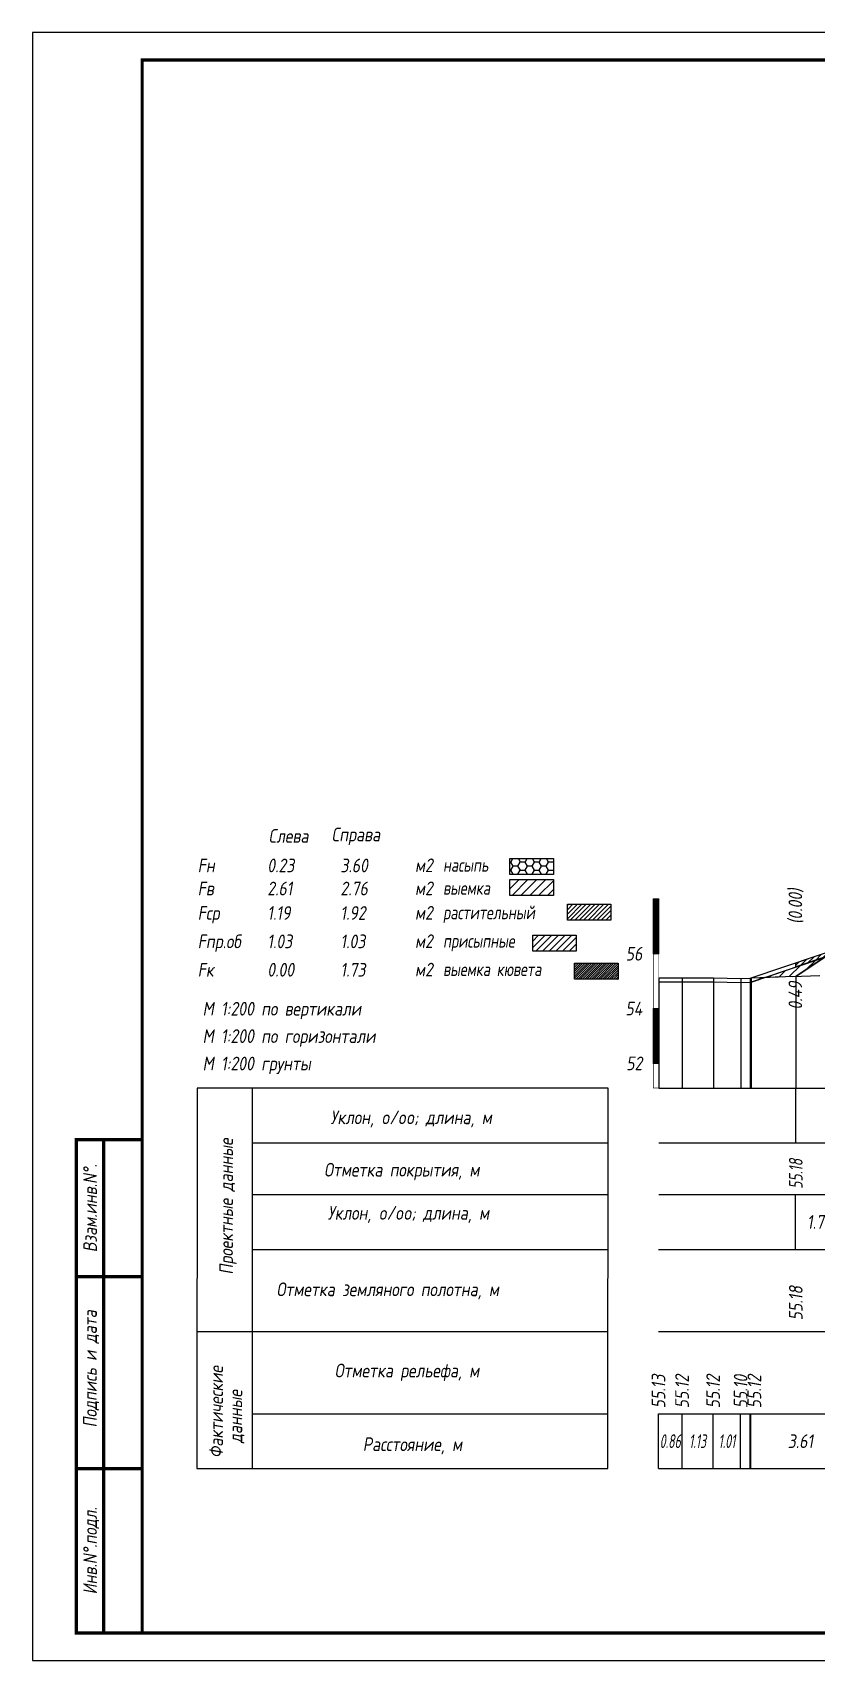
# Model space of a CAD drawing. Extents: x -717 to 1451, y -133302 to 233.
# Drawn here: x -30.1 to 113, y -68832.4 to -68535.4 of the extents above; entities that cross this region are included whole.
import ezdxf
from ezdxf.enums import TextEntityAlignment as Align

# ---------------------------------------------------------------- set-up
doc = ezdxf.new("R2010")
doc.units = 0
doc.linetypes.add('штриховая', pattern=[0.75, 0.5, -0.25])
for name, color, linetype in [('Зарамочное оформление', 7, 'Continuous'), ('Интерполированный поперечник', 2, 'Continuous'), ('Код_510', 7, 'Continuous'), ('Код_514', 1, 'Continuous'), ('Код_516', 1, 'Continuous'), ('Контур_508', 7, 'Continuous'), ('Контур_512', 7, 'Continuous'), ('Контур_513', 7, 'Continuous'), ('Красный поперечник', 1, 'Continuous'), ('Линейка абсолютных высот', 7, 'Continuous'), ('Объем выемки', 7, 'Continuous'), ('Объем кюветов', 7, 'Continuous'), ('Объем насыпи', 7, 'Continuous'), ('Объем присыпных обочин', 7, 'Continuous'), ('Объем срезки растительного слоя', 7, 'Continuous'), ('Объём_2650', 7, 'Continuous'), ('Объём_2661', 7, 'Continuous'), ('Объём_2666', 7, 'Continuous'), ('Рабочие отметки', 7, 'Continuous'), ('Рабочие отметки доп.', 7, 'Continuous'), ('Таблица', 7, 'Continuous'), ('Черный поперечник', 3, 'Continuous')]:
    doc.layers.add(name, color=color, linetype=linetype)
for name, color, linetype, true_color in [('Контур_2570', 7, 'Continuous', 0x80ff00), ('Контур_2736', 4, 'Continuous', 0x00ffff), ('Контур_703', 4, 'Continuous', 0x00ffff), ('Объём_2563', 7, 'Continuous', 0xff8000), ('Объём_2570', 7, 'Continuous', 0x80ff00), ('Объём_2600', 7, 'Continuous', 0x808000), ('Объём_2620', 2, 'Continuous', 0xffff00)]:
    doc.layers.add(name, color=color, linetype=linetype, true_color=true_color)
doc.styles.add('М', font='romand.shx', dxfattribs={"width": 0.8, "oblique": 10, "height": 2.5})
pattern_1 = [(45.00000125, (4.226564, -1878.90968), (-0.026516505928, 0.026516504769), []), (135.00000034, (4.226564, -1878.90968), (-0.02651650519, -0.026516505506), [])]

# ---------------------------------------------------------------- blocks, each defined once
blk = doc.blocks.new('условные обозначения')
at = {"layer": 'Объём_2563'}
h = blk.add_hatch(dxfattribs=at)
h.set_pattern_fill('ANSI31', color=256, scale=0.3)
h.set_pattern_definition([(45, (-34.5, -100.5), (-0.673519, 0.673519), [])])
h.paths.add_polyline_path([(18.26, 7.53), (27.08, 7.53), (27.08, 4.62), (18.26, 4.62)])
at = {"layer": 'Объём_2570'}
h = blk.add_hatch(dxfattribs=at)
h.set_pattern_fill('ANSI31', color=3, scale=0.2)
h.set_pattern_definition([(45, (-32.9034, -100.5), (-0.4490128, 0.4490128), [])])
h.paths.add_polyline_path([(25.29, 13.16), (34.12, 13.16), (34.12, 10.25), (25.29, 10.25)])
at = {"layer": 'Объём_2600'}
h = blk.add_hatch(dxfattribs=at)
h.set_pattern_fill('ANSI31', color=6, scale=0.4)
h.set_pattern_definition([(45, (-34.5, -100.5), (-0.898026, 0.898026), [])])
h.paths.add_polyline_path([(13.63, 17.67), (22.46, 17.67), (22.46, 14.76), (13.63, 14.76)])
at = {"layer": 'Объём_2620'}
h = blk.add_hatch(dxfattribs=at)
h.set_pattern_fill('ANSI31', color=2, scale=0.1)
h.set_pattern_definition([(45, (-33.755, -100.5), (-0.2245064, 0.2245064), [])])
h.paths.add_polyline_path([(26.75, 2.41), (35.57, 2.41), (35.57, -0.5), (26.75, -0.5)])
at = {"layer": 'Объём_2650'}
h = blk.add_hatch(dxfattribs=at)
h.set_pattern_fill('HONEY', color=5, scale=0.3)
h.set_pattern_definition([(0, (-34.5, -100.5), (1.42875, 0.824889), [0.9525, -1.905]), (120, (-34.5, -100.5), (-1.42875, 0.824889), [0.9525, -1.905]), (60, (-34.5, -100.5), (3e-09, 1.6497784), [-1.905, 0.9525])])
h.paths.add_polyline_path([(13.63, 21.49), (22.46, 21.49), (22.46, 18.58), (13.63, 18.58)])
at = {"layer": 'Объём_2563'}
blk.add_lwpolyline([(18.26, 7.53), (27.08, 7.53), (27.08, 4.62), (18.26, 4.62)], close=True, dxfattribs=at)
at = {"layer": 'Объём_2620', "color": 2}
blk.add_lwpolyline([(26.75, 2.41), (35.57, 2.41), (35.57, -0.5), (26.75, -0.5)], close=True, dxfattribs=at)
at = {"layer": 'Объём_2650', "color": 5}
blk.add_lwpolyline([(13.63, 21.49), (22.46, 21.49), (22.46, 18.58), (13.63, 18.58)], close=True, dxfattribs=at)
at = {"layer": 'Объём_2650', "color": 6}
blk.add_lwpolyline([(13.63, 17.67), (22.46, 17.67), (22.46, 14.76), (13.63, 14.76)], close=True, dxfattribs=at)
at = {"layer": 'Объём_2650', "color": 3}
blk.add_lwpolyline([(25.29, 13.16), (34.12, 13.16), (34.12, 10.25), (25.29, 10.25)], close=True, dxfattribs=at)
at = {"layer": 'Объем насыпи', "color": 1, "style": 'М', "oblique": 10, "width": 0.8}
for s, p in [('насыпь', (0.09, 19.09)), ('выемка', (0.09, 14.89)), ('растительный', (0.09, 10.42)), ('присыпные', (0.09, 5.24)), ('выемка кювета', (0.09, 0.06))]:
    blk.add_text(s, height=2.5, dxfattribs=at).set_placement(p)

msp = doc.modelspace()

# ---------------------------------------------------------------- hatches: boundary and pattern name
at = {"layer": 'Линейка абсолютных высот'}
h = msp.add_hatch(dxfattribs=at)
h.set_pattern_fill('ANSI37', scale=0.3, style=0)
h.set_pattern_definition(pattern_1)
h.paths.add_polyline_path([(84.227, -68703.487), (84.227, -68693.487), (83.227, -68693.487), (83.227, -68703.487)])
h = msp.add_hatch(dxfattribs=at)
h.set_pattern_fill('ANSI37', scale=0.3, style=0)
h.set_pattern_definition(pattern_1)
h.paths.add_polyline_path([(84.227, -68723.487), (84.227, -68713.487), (83.227, -68713.487), (83.227, -68723.487)])
at = {"layer": 'Объём_2570'}
h = msp.add_hatch(dxfattribs=at)
h.set_pattern_fill('ANSI31', color=256, scale=0.2)
h.paths.add_polyline_path([(128.989, -68699.206), (119.175, -68702.546), (109.227, -68705.904), (109.227, -68705.154), (119.175, -68701.796), (128.989, -68698.456)])
at = {"layer": 'Объём_2600'}
h = msp.add_hatch(dxfattribs=at)
h.set_pattern_fill('ANSI31', color=6, scale=0.4)
h.paths.add_polyline_path([(114.413, -68704.153), (109.227, -68707.611), (103.584, -68707.809)])
h = msp.add_hatch(dxfattribs=at)
h.set_pattern_fill('HONEY', color=5, scale=0.3)
h.paths.add_polyline_path([(101.104, -68708.647), (101.104, -68707.897), (103.584, -68707.809)])

# ---------------------------------------------------------------- linework, layer by layer
at = {"layer": 'Интерполированный поперечник', "linetype": 'штриховая', "ltscale": 10, "flags": 128}
msp.add_lwpolyline([(101.104, -68707.897), (224.072, -68703.57)], dxfattribs=at)
at = {"layer": 'Код_510'}
for p, q in [((84.172, -68797.421), (84.172, -68787.421)), ((88.468, -68797.421), (88.468, -68787.421)), ((94.138, -68797.421), (94.138, -68787.421)), ((99.166, -68797.421), (99.166, -68787.421)), ((100.875, -68797.421), (100.875, -68787.421)), ((101.049, -68797.421), (101.049, -68787.421))]:
    msp.add_line(p, q, dxfattribs=at)
at = {"layer": 'Код_514'}
msp.add_line((109.227, -68738), (109.227, -68728), dxfattribs=at)
at = {"layer": 'Код_516'}
msp.add_line((109.172, -68757.421), (109.172, -68747.421), dxfattribs=at)
at = {"layer": 'Контур_2570', "flags": 128}
msp.add_lwpolyline([(84.227, -68708.603), (88.522, -68708.641), (94.193, -68708.623), (99.22, -68708.75), (100.93, -68708.698), (100.93, -68708.698), (101.104, -68708.647), (119.175, -68702.546)], dxfattribs=at)
at = {"layer": 'Контур_2736', "flags": 128}
msp.add_lwpolyline([(125.16, -68696.989), (109.227, -68707.611)], dxfattribs=at)
at = {"layer": 'Контур_508', "flags": 128}
msp.add_lwpolyline([(109.227, -68707.611), (118.108, -68701.69), (144.488, -68700.898), (144.488, -68698.612), (183.13, -68697.839), (183.13, -68699.739), (255.546, -68701.912), (262.136, -68706.305), (264.136, -68706.305), (272.692, -68700.6)], dxfattribs=at)
at = {"layer": 'Контур_512', "flags": 128}
msp.add_lwpolyline([(109.227, -68707.611), (118.108, -68701.69), (144.488, -68700.898)], dxfattribs=at)
at = {"layer": 'Контур_513', "flags": 128}
msp.add_lwpolyline([(109.227, -68707.611), (118.108, -68701.69), (144.488, -68700.898), (144.488, -68698.612), (183.13, -68697.839), (183.13, -68699.739), (255.546, -68701.912), (262.136, -68706.305), (264.136, -68706.305), (272.692, -68700.6)], dxfattribs=at)
at = {"layer": 'Контур_703', "flags": 128}
msp.add_lwpolyline([(125.16, -68696.989), (109.227, -68707.611)], dxfattribs=at)
at = {"layer": 'Красный поперечник'}
for q in [(125.16, -68696.989), (109.227, -68728)]:
    msp.add_line((109.227, -68707.611), q, dxfattribs=at)
at = {"layer": 'Линейка абсолютных высот', "color": 7, "const_width": 0.1, "flags": 128}
for points in [[(84.227, -68703.487), (84.227, -68693.487), (83.227, -68693.487), (83.227, -68703.487), (84.227, -68703.487)], [(84.227, -68713.487), (84.227, -68703.487), (83.227, -68703.487), (83.227, -68713.487), (84.227, -68713.487)], [(84.227, -68723.487), (84.227, -68713.487), (83.227, -68713.487), (83.227, -68723.487), (84.227, -68723.487)], [(84.227, -68728), (84.227, -68723.487), (83.227, -68723.487), (83.227, -68728), (84.227, -68728)]]:
    msp.add_lwpolyline(points, dxfattribs=at)
at = {"layer": 'Объём_2570', "flags": 128}
msp.add_lwpolyline([(128.989, -68699.206), (119.175, -68702.546), (109.227, -68705.904), (109.227, -68705.154), (119.175, -68701.796), (128.989, -68698.456), (128.989, -68699.206), (128.989, -68699.206)], dxfattribs=at)
msp.add_lwpolyline([(128.989, -68699.206), (119.175, -68702.546), (109.227, -68705.904), (109.227, -68705.154), (119.175, -68701.796), (128.989, -68698.456), (128.989, -68699.206), (128.989, -68699.206)], dxfattribs=at)
at = {"layer": 'Объём_2600', "color": 5, "flags": 128}
msp.add_lwpolyline([(101.104, -68708.647), (101.104, -68707.897), (103.584, -68707.809), (101.104, -68708.647), (101.104, -68708.647)], dxfattribs=at)
msp.add_lwpolyline([(101.104, -68708.647), (101.104, -68707.897), (103.584, -68707.809), (101.104, -68708.647), (101.104, -68708.647)], dxfattribs=at)
at = {"layer": 'Объём_2650', "color": 6, "flags": 128}
msp.add_lwpolyline([(114.413, -68704.153), (109.227, -68707.611), (103.584, -68707.809), (114.413, -68704.153), (114.413, -68704.153)], dxfattribs=at)
msp.add_lwpolyline([(114.413, -68704.153), (109.227, -68707.611), (103.584, -68707.809), (114.413, -68704.153), (114.413, -68704.153)], dxfattribs=at)
at = {"layer": 'Объём_2661', "flags": 128}
msp.add_lwpolyline([(125.16, -68696.989), (109.227, -68707.611)], dxfattribs=at)
msp.add_lwpolyline([(125.16, -68696.989), (109.227, -68707.611)], dxfattribs=at)
at = {"layer": 'Объём_2666', "flags": 128}
msp.add_lwpolyline([(125.16, -68696.989), (109.227, -68707.611)], dxfattribs=at)
msp.add_lwpolyline([(125.16, -68696.989), (109.227, -68707.611)], dxfattribs=at)
at = {"layer": 'Таблица'}
for p, q in [((84.227, -68728), (297.692, -68728)), ((84.227, -68738), (297.692, -68738)), ((84.227, -68747.421), (297.692, -68747.421)), ((84.172, -68757.421), (297.638, -68757.421)), ((84.172, -68772.421), (297.638, -68772.421)), ((84.172, -68787.421), (297.638, -68787.421)), ((84.172, -68797.421), (297.638, -68797.421))]:
    msp.add_line(p, q, dxfattribs=at)
at = {"layer": 'Таблица', "linetype": 'Continuous', "flags": 128}
for points in [[(0, -68728), (-0.054, -68797.421)], [(75, -68728), (0, -68728)], [(10, -68728), (10, -68797.421)], [(74.946, -68797.421), (75, -68728)], [(10, -68738), (75, -68738)], [(10, -68747.421), (75, -68747.421)], [(9.946, -68757.421), (74.946, -68757.421)], [(-0.054, -68772.421), (74.946, -68772.421)], [(9.946, -68787.421), (74.946, -68787.421)], [(-0.054, -68797.421), (74.946, -68797.421)]]:
    msp.add_lwpolyline(points, dxfattribs=at)
at = {"layer": 'Черный поперечник', "color": 7}
for p, q in [((84.227, -68707.853), (84.227, -68728)), ((88.522, -68707.891), (88.522, -68728)), ((94.193, -68707.873), (94.193, -68728)), ((100.93, -68707.948), (100.93, -68728)), ((101.104, -68707.897), (101.104, -68728)), ((99.22, -68708), (99.22, -68728))]:
    msp.add_line(p, q, dxfattribs=at)
at = {"layer": 'Черный поперечник', "flags": 128}
msp.add_lwpolyline([(84.227, -68707.853), (88.522, -68707.891), (94.193, -68707.873), (99.22, -68708), (100.93, -68707.948), (101.104, -68707.897), (119.175, -68701.796)], dxfattribs=at)

# ---------------------------------------------------------------- block references
at = {"layer": 'Объём_2570', "xscale": 0.9}
msp.add_blockref('условные обозначения', (44.779, -68707.617), dxfattribs=at)

# ---------------------------------------------------------------- texts
at = {"style": 'М', "oblique": 10, "width": 0.8}
msp.add_text('М 1:200 грунты', height=2.5, dxfattribs=at).set_placement((0.973, -68724.769))
at = {"layer": 'Код_510', "style": 'М', "oblique": 10, "width": 0.8}
for s, p in [('55.13', (84.172, -68786.421)), ('55.12', (88.468, -68786.421)), ('55.12', (94.138, -68786.421)), ('55.10', (99.166, -68786.421)), ('55.12', (101.666, -68786.421))]:
    msp.add_text(s, height=2.5, rotation=90, dxfattribs=at).set_placement(p, align=Align.MIDDLE_LEFT)
at = {"layer": 'Код_510', "style": 'М', "oblique": 10}
for s, width, p in [('0.86', 0.6, (86.32, -68792.421)), ('1.13', 0.6, (91.303, -68792.421)), ('1.01', 0.6, (96.652, -68792.421)), ('3.61', 0.8, (110.085, -68792.421))]:
    msp.add_text(s, height=2.5, dxfattribs=dict(at, width=width)).set_placement(p, align=Align.MIDDLE_CENTER)
at = {"layer": 'Код_514', "style": 'М', "oblique": 10, "width": 0.7}
msp.add_text('55.18', height=2.5, rotation=90, dxfattribs=at).set_placement((109.227, -68746.382), align=Align.MIDDLE_LEFT)
at = {"layer": 'Код_516', "style": 'М', "oblique": 10, "width": 0.8}
msp.add_text('1.78', height=2.5, dxfattribs=at).set_placement((113.613, -68752.421), align=Align.MIDDLE_CENTER)
msp.add_text('55.18', height=2.5, rotation=90, dxfattribs=at).set_placement((109.227, -68770.371), align=Align.MIDDLE_LEFT)
at = {"layer": 'Линейка абсолютных высот', "style": 'М', "oblique": 10, "width": 0.8}
for s, p in [('56', (81.227, -68703.487)), ('54', (81.227, -68713.487)), ('52', (81.227, -68723.487))]:
    msp.add_text(s, height=2.5, dxfattribs=at).set_placement(p, align=Align.MIDDLE_RIGHT)
at = {"layer": 'Объем выемки', "style": 'М', "oblique": 10, "width": 0.8}
for s, p in [('Fв', (0.085, -68692.835)), ('2.61', (12.785, -68692.835)), ('2.76', (26.126, -68692.835)), ('м2', (39.731, -68692.802))]:
    msp.add_text(s, height=2.5, dxfattribs=at).set_placement(p)
at = {"layer": 'Объем кюветов', "style": 'М', "oblique": 10, "width": 0.8}
for s, p in [('Fк', (0.085, -68707.66)), ('0.00', (12.785, -68707.66)), ('1.73', (26.126, -68707.66)), ('м2', (39.731, -68707.627))]:
    msp.add_text(s, height=2.5, dxfattribs=at).set_placement(p)
at = {"layer": 'Объем насыпи', "style": 'М', "oblique": 10, "width": 0.8}
for s, p in [('Слева', (13.029, -68683.249)), ('Справа', (24.522, -68682.982)), ('Fн', (0.085, -68688.63)), ('0.23', (12.785, -68688.63)), ('3.60', (26.126, -68688.63)), ('м2', (39.731, -68688.597))]:
    msp.add_text(s, height=2.5, dxfattribs=at).set_placement(p)
at = {"layer": 'Объем присыпных обочин', "style": 'М', "oblique": 10, "width": 0.8}
for s, p in [('Fпр.об', (0.085, -68702.481)), ('1.03', (12.785, -68702.481)), ('1.03', (26.126, -68702.481)), ('м2', (39.731, -68702.448))]:
    msp.add_text(s, height=2.5, dxfattribs=at).set_placement(p)
at = {"layer": 'Объем срезки растительного слоя', "style": 'М', "oblique": 10, "width": 0.8}
for s, p in [('Fср', (0.085, -68697.303)), ('1.19', (12.785, -68697.303)), ('1.92', (26.126, -68697.303)), ('м2', (39.731, -68697.269))]:
    msp.add_text(s, height=2.5, dxfattribs=at).set_placement(p)
at = {"layer": 'Рабочие отметки', "color": 1, "style": 'М', "oblique": 10, "width": 0.8}
msp.add_text('0.49', height=2.5, rotation=90, dxfattribs=at).set_placement((109.149, -68708.542), align=Align.MIDDLE_RIGHT)
at = {"layer": 'Рабочие отметки доп.', "color": 1, "style": 'М', "oblique": 10, "width": 0.8}
msp.add_text('(0.00)', height=2.5, rotation=90, dxfattribs=at).set_placement((109.149, -68698.042), align=Align.MIDDLE_LEFT)
at = {"layer": 'Таблица', "style": 'М', "oblique": 10, "width": 0.8}
for s, p in [('М 1:200 по вертикали', (0.973, -68714.769)), ('М 1:200 по горизонтали', (0.973, -68719.769)), ('Уклон, o/oo; длина, м', (24.315, -68734.584)), ('Отметка покрытия, м', (23.148, -68744.139)), ('Уклон, o/oo; длина, м', (23.824, -68752.017)), ('Отметка земляного полотна, м', (14.462, -68765.965)), ('Отметка рельефа, м', (25.077, -68780.777)), ('Расстояние, м', (30.202, -68794.23))]:
    msp.add_text(s, height=2.5, dxfattribs=at).set_placement(p)
for s, p in [('Проектные данные ', (6.519, -68762.028)), ('Фактические ', (4.698, -68795.483)), ('данные', (8.204, -68792.778))]:
    msp.add_text(s, height=2.5, rotation=90, dxfattribs=at).set_placement(p)

# ---------------------------------------------------------------- wipeouts: each hides what was drawn before it
msp.add_wipeout([(-10.054, -68737.421), (-22.054, -68737.421), (-22.054, -68827.421), (-10.054, -68827.421)]).dxf.layer = 'Зарамочное оформление'

# ---------------------------------------------------------------- next in the draw order: linework, layer by layer
at = {"flags": 128}
msp.add_lwpolyline([(-30.054, -68832.421), (389.946, -68832.421), (389.946, -68535.421), (-30.054, -68535.421)], close=True, dxfattribs=at)
at = {"const_width": 0.6, "flags": 128}
msp.add_lwpolyline([(-10.054, -68827.421), (384.946, -68827.421), (384.946, -68540.421), (-10.054, -68540.421)], close=True, dxfattribs=at)
at = {"layer": 'Зарамочное оформление', "linetype": 'Continuous', "lineweight": -3, "const_width": 0.6, "flags": 128}
for points in [[(-10.054, -68827.421), (-22.054, -68827.421), (-22.054, -68737.421), (-10.054, -68737.421)], [(-17.054, -68827.421), (-17.054, -68737.421)], [(-22.054, -68762.421), (-10.054, -68762.421)], [(-22.054, -68797.421), (-10.054, -68797.421)]]:
    msp.add_lwpolyline(points, dxfattribs=at)

# ---------------------------------------------------------------- next in the draw order: texts
at = {"layer": 'Зарамочное оформление', "lineweight": 15, "style": 'М', "oblique": 10, "width": 0.8}
for s, p in [('Взам.инв.N%%d.', (-19.554, -68749.921)), ('Подпись и дата', (-19.572, -68779.227)), ('Инв.N%%d.подл.', (-19.554, -68812.421))]:
    msp.add_text(s, height=2.5, rotation=90, dxfattribs=at).set_placement(p, align=Align.MIDDLE_CENTER)

doc.saveas('drawing.dxf')
